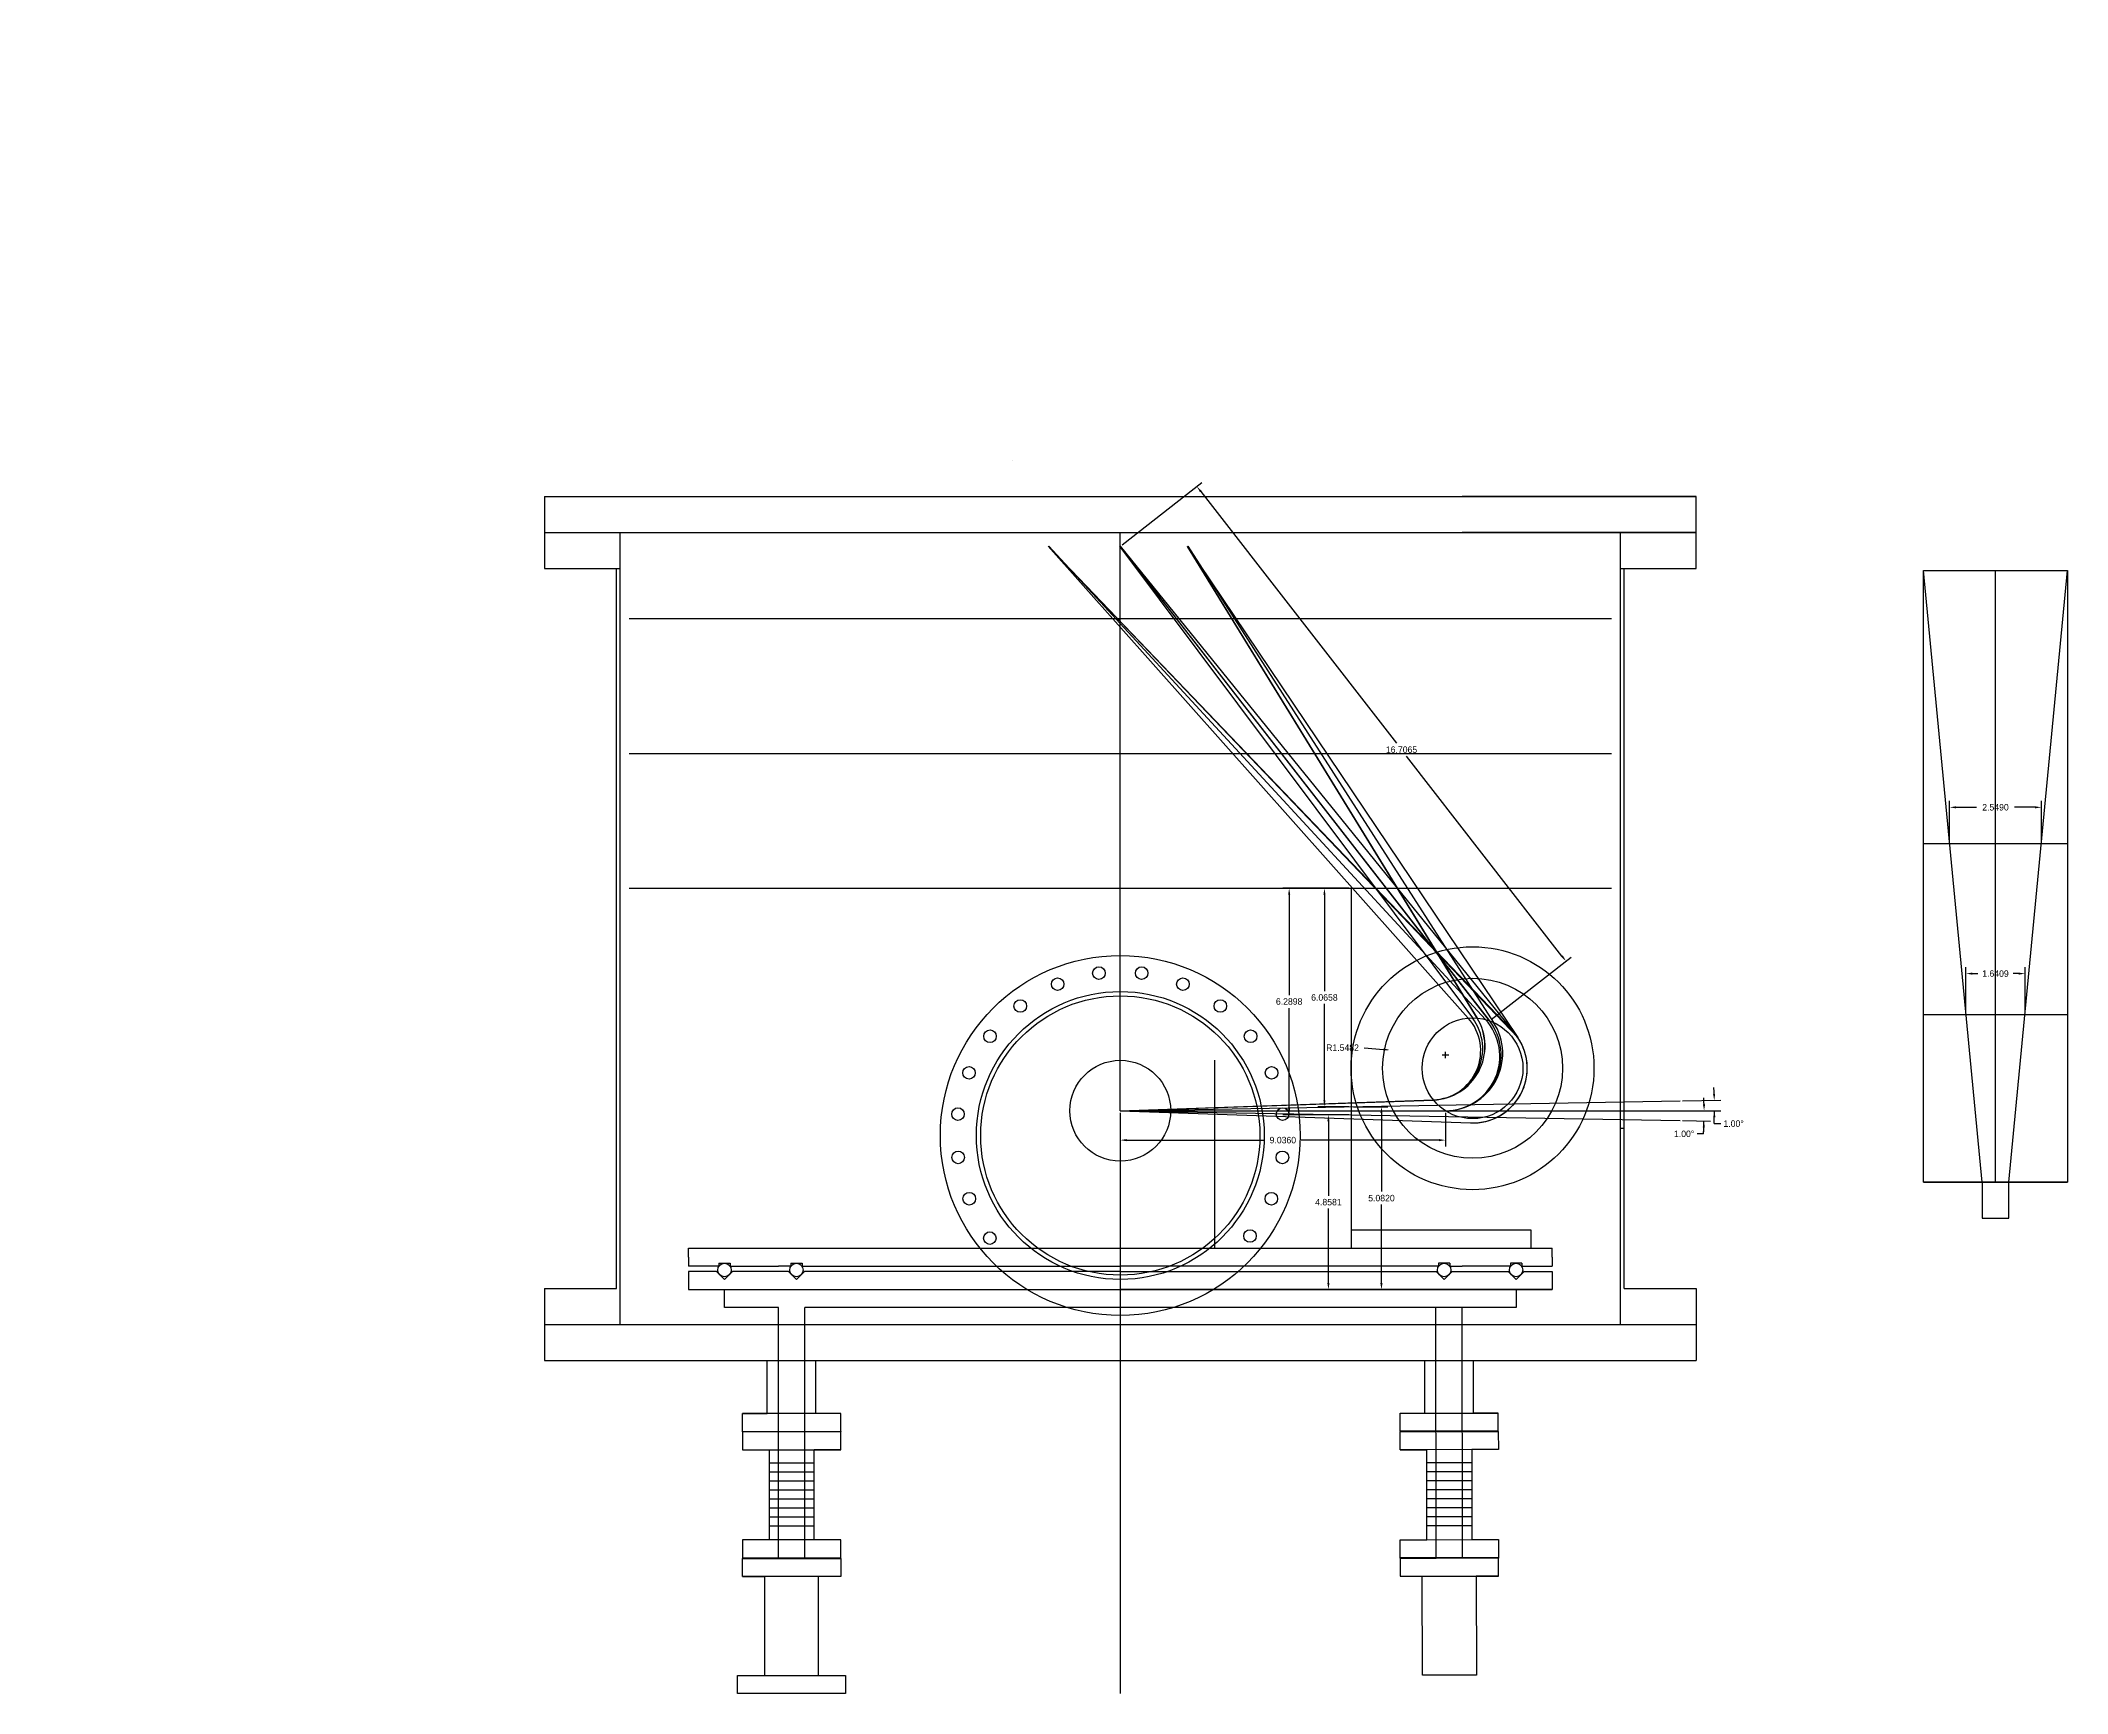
# Model space of a CAD drawing. Header units: inches. Extents: x -116 to 250, y -285 to 80.
# Drawn here: x -27.6 to 28.8, y -199.4 to -153.5 of the extents above; entities that cross this region are included whole.
import ezdxf

# ---------------------------------------------------------------- set-up
doc = ezdxf.new("R2010")
doc.units = ezdxf.units.IN
doc.header["$MEASUREMENT"] = 0
doc.layers.add('trajectories', color=3, linetype='Continuous')
doc.dimstyles.get("Standard").update_dxf_attribs({"dimtxt": 0.18, "dimasz": 0.18, "dimexe": 0.18, "dimexo": 0.0625, "dimgap": 0.09, "dimtad": 0, "dimtih": 1, "dimtoh": 1, "dimdec": 4, "dimzin": 0, "dimdsep": 46, "dimtxsty": 'Standard', "dimcen": 0.09, "dimadec": 0, "dimazin": 0, "dimtfac": 1, "dimtdec": 4, "dimtofl": 0, "dimtmove": 0, "dimatfit": 3, "dimfxl": 1, "dimtolj": 1, "dimtzin": 0, "dimarcsym": 0})

# ---------------------------------------------------------------- blocks, each defined once
blk = doc.blocks.new('*D66')
at = {"color": 0, "lineweight": -2, "transparency": 16777216}
for p, q in [((25.477, -175.761), (25.477, -174.636)), ((25.657, -174.816), (26.226, -174.816)), ((27.846, -174.816), (27.276, -174.816)), ((28.026, -175.761), (28.026, -174.636))]:
    blk.add_line(p, q, dxfattribs=at)
at = {"color": 0, "transparency": 16777216}
for points in [[(25.657, -174.786), (25.657, -174.846), (25.477, -174.816)], [(27.846, -174.786), (27.846, -174.846), (28.026, -174.816)]]:
    blk.add_solid(points, dxfattribs=at)
at = {"layer": 'Defpoints', "color": 0, "transparency": 16777216}
for p in [(25.477, -174.816), (25.477, -175.824), (28.026, -175.824), (17.991, -182.973), (18.937, -183.052), (2.429, -183.244), (2.429, -183.244), (8.844, -183.132), (11.465, -183.244), (9.687, -188.214), (13.429, -188.214)]:
    blk.add_point(p, dxfattribs=at)
at = {"layer": 'trajectories', "color": 0, "lineweight": -2, "transparency": 16777216}
for p, q in [((18.053, -182.972), (19.115, -182.953)), ((8.906, -183.132), (9.867, -183.132)), ((9.687, -183.312), (9.687, -185.493)), ((11.528, -183.244), (19.118, -183.244)), ((18.934, -183.604), (19.114, -183.604)), ((9.687, -188.034), (9.687, -185.853)), ((13.367, -188.214), (9.507, -188.214))]:
    blk.add_line(p, q, dxfattribs=at)
for start, end in [(1.6247, 2.2494), (358.7505, 360), (358.7506, 359.3753)]:
    blk.add_arc((2.429, -183.244), 16.509, start, end, dxfattribs=at)
at = {"layer": 'trajectories', "color": 0, "transparency": 16777216}
for points in [[(18.961, -182.776), (18.901, -182.777), (18.935, -182.956)], [(9.657, -183.312), (9.717, -183.312), (9.687, -183.132)], [(18.907, -183.424), (18.967, -183.424), (18.938, -183.244)], [(9.657, -188.034), (9.717, -188.034), (9.687, -188.214)]]:
    blk.add_solid(points, dxfattribs=at)
at = {"color": 0, "transparency": 16777216, "insert": (26.751, -174.816), "char_height": 0.18, "attachment_point": 5}
blk.add_mtext('\\A1;2.5490', dxfattribs=at)
at = {"layer": 'trajectories', "color": 0, "transparency": 16777216, "char_height": 0.18, "attachment_point": 5}
for s, insert in [('\\A1;1.00°', (19.474, -183.604)), ('\\A1;5.0820', (9.687, -185.673))]:
    blk.add_mtext(s, dxfattribs=dict(at, insert=insert))
blk = doc.blocks.new('*D67')
at = {"color": 0, "lineweight": -2, "transparency": 16777216}
for p, q in [((25.931, -180.511), (25.931, -179.256)), ((26.111, -179.436), (26.256, -179.436)), ((27.392, -179.436), (27.246, -179.436)), ((27.572, -180.511), (27.572, -179.256))]:
    blk.add_line(p, q, dxfattribs=at)
at = {"color": 0, "transparency": 16777216}
for points in [[(26.111, -179.406), (26.111, -179.466), (25.931, -179.436)], [(27.392, -179.406), (27.392, -179.466), (27.572, -179.436)]]:
    blk.add_solid(points, dxfattribs=at)
at = {"layer": 'Defpoints', "color": 0, "transparency": 16777216}
for p in [(25.931, -179.436), (25.931, -180.574), (27.572, -180.574), (2.429, -183.244), (2.429, -183.244), (11.465, -183.244), (17.991, -183.516), (18.652, -183.339)]:
    blk.add_point(p, dxfattribs=at)
at = {"layer": 'trajectories', "color": 0, "lineweight": -2, "transparency": 16777216}
for p, q in [((11.528, -183.244), (18.832, -183.244)), ((18.053, -183.517), (18.83, -183.531)), ((18.639, -183.887), (18.459, -183.887))]:
    blk.add_line(p, q, dxfattribs=at)
for start, end in [(0.6357, 1.2714), (357.7285, 359), (357.7286, 358.3643)]:
    blk.add_arc((2.429, -183.244), 16.223, start, end, dxfattribs=at)
at = {"layer": 'trajectories', "color": 0, "transparency": 16777216}
for points in [[(18.681, -183.064), (18.621, -183.064), (18.652, -183.244)], [(18.615, -183.707), (18.675, -183.708), (18.65, -183.527)]]:
    blk.add_solid(points, dxfattribs=at)
at = {"color": 0, "transparency": 16777216, "insert": (26.751, -179.436), "char_height": 0.18, "attachment_point": 5}
blk.add_mtext('\\A1;1.6409', dxfattribs=at)
at = {"layer": 'trajectories', "color": 0, "transparency": 16777216, "insert": (18.099, -183.887), "char_height": 0.18, "attachment_point": 5}
blk.add_mtext('\\A1;1.00°', dxfattribs=at)
blk = doc.blocks.new('*D70')
at = {"layer": 'Defpoints', "color": 0, "transparency": 16777216}
for p in [(-95.004, -15.875), (-94.198, -15.875), (-95.004, -22.448), (9.923, -181.559), (11.465, -181.696)]:
    blk.add_point(p, dxfattribs=at)
at = {"layer": 'trajectories', "color": 0, "lineweight": -2, "transparency": 16777216}
for p, q in [((-94.941, -15.875), (-94.018, -15.875)), ((-94.198, -16.055), (-94.198, -18.982)), ((-94.198, -22.268), (-94.198, -19.342)), ((-94.941, -22.448), (-94.018, -22.448)), ((9.205, -181.495), (9.744, -181.543)), ((11.375, -181.696), (11.555, -181.696)), ((11.465, -181.786), (11.465, -181.606))]:
    blk.add_line(p, q, dxfattribs=at)
at = {"layer": 'trajectories', "color": 0, "transparency": 16777216}
for points in [[(-94.228, -16.055), (-94.168, -16.055), (-94.198, -15.875)], [(-94.228, -22.268), (-94.168, -22.268), (-94.198, -22.448)], [(9.746, -181.513), (9.741, -181.573), (9.923, -181.559)]]:
    blk.add_solid(points, dxfattribs=at)
at = {"layer": 'trajectories', "color": 0, "transparency": 16777216, "char_height": 0.18, "attachment_point": 5}
for s, insert in [('\\A1;6.5729', (-94.198, -19.162)), ('\\A1;R1.5482', (8.605, -181.495))]:
    blk.add_mtext(s, dxfattribs=dict(at, insert=insert))
blk = doc.blocks.new('*D71')
at = {"layer": 'Defpoints', "color": 0, "transparency": 16777216}
for p in [(-95.004, -20.774), (-97.283, -22.448), (-95.004, -22.448), (2.429, -183.244), (11.465, -183.244), (11.465, -184.062)]:
    blk.add_point(p, dxfattribs=at)
at = {"layer": 'trajectories', "color": 0, "lineweight": -2, "transparency": 16777216}
for p, q in [((-97.283, -22.386), (-97.283, -20.594)), ((-97.103, -20.774), (-96.684, -20.774)), ((-95.184, -20.774), (-95.604, -20.774)), ((-95.004, -22.386), (-95.004, -20.594)), ((2.429, -183.307), (2.429, -184.242)), ((11.465, -183.307), (11.465, -184.242)), ((2.609, -184.062), (6.437, -184.062)), ((11.285, -184.062), (7.457, -184.062))]:
    blk.add_line(p, q, dxfattribs=at)
at = {"layer": 'trajectories', "color": 0, "transparency": 16777216}
for points in [[(-97.103, -20.744), (-97.103, -20.804), (-97.283, -20.774)], [(-95.184, -20.744), (-95.184, -20.804), (-95.004, -20.774)], [(2.609, -184.032), (2.609, -184.092), (2.429, -184.062)], [(11.285, -184.032), (11.285, -184.092), (11.465, -184.062)]]:
    blk.add_solid(points, dxfattribs=at)
at = {"layer": 'trajectories', "color": 0, "transparency": 16777216, "char_height": 0.18, "attachment_point": 5}
for s, insert in [('\\A1;2.2798', (-96.144, -20.774)), ('\\A1;9.0360', (6.947, -184.062))]:
    blk.add_mtext(s, dxfattribs=dict(at, insert=insert))
blk = doc.blocks.new('*D73')
at = {"layer": 'Defpoints', "color": 0, "transparency": 16777216}
for p in [(4.557, -165.903), (2.429, -167.558), (7.122, -177.066), (8.844, -177.066), (12.687, -180.745), (8.844, -183.356)]:
    blk.add_point(p, dxfattribs=at)
at = {"layer": 'trajectories', "color": 0, "lineweight": -2, "transparency": 16777216}
for p, q in [((2.478, -167.52), (4.699, -165.792)), ((4.668, -166.045), (10.105, -173.035)), ((14.704, -178.947), (10.385, -173.395)), ((8.781, -177.066), (6.942, -177.066)), ((7.122, -177.246), (7.122, -180.031)), ((12.736, -180.706), (14.957, -178.979)), ((7.122, -183.176), (7.122, -180.391)), ((8.781, -183.356), (6.942, -183.356))]:
    blk.add_line(p, q, dxfattribs=at)
at = {"layer": 'trajectories', "color": 0, "transparency": 16777216}
for points in [[(4.691, -166.026), (4.644, -166.063), (4.557, -165.903)], [(7.092, -177.246), (7.152, -177.246), (7.122, -177.066)], [(14.728, -178.929), (14.68, -178.966), (14.815, -179.09)], [(7.092, -183.176), (7.152, -183.176), (7.122, -183.356)]]:
    blk.add_solid(points, dxfattribs=at)
at = {"layer": 'trajectories', "color": 0, "transparency": 16777216, "char_height": 0.18, "attachment_point": 5}
for s, insert in [('\\A1;16.7065', (10.245, -173.215)), ('\\A1;6.2898', (7.122, -180.211))]:
    blk.add_mtext(s, dxfattribs=dict(at, insert=insert))
blk = doc.blocks.new('*D65')
at = {"layer": 'Defpoints', "color": 0, "transparency": 16777216}
for p in [(8.213, -183.356), (8.844, -183.356), (13.429, -188.214)]:
    blk.add_point(p, dxfattribs=at)
at = {"layer": 'trajectories', "color": 0, "lineweight": -2, "transparency": 16777216}
for p, q in [((8.781, -183.356), (8.033, -183.356)), ((8.213, -183.536), (8.213, -185.605)), ((8.213, -188.034), (8.213, -185.965)), ((13.367, -188.214), (8.033, -188.214))]:
    blk.add_line(p, q, dxfattribs=at)
at = {"layer": 'trajectories', "color": 0, "transparency": 16777216}
for points in [[(8.183, -183.536), (8.243, -183.536), (8.213, -183.356)], [(8.183, -188.034), (8.243, -188.034), (8.213, -188.214)]]:
    blk.add_solid(points, dxfattribs=at)
at = {"layer": 'trajectories', "color": 0, "transparency": 16777216, "insert": (8.213, -185.785), "char_height": 0.18, "attachment_point": 5}
blk.add_mtext('\\A1;4.8581', dxfattribs=at)
blk = doc.blocks.new('*D74')
at = {"layer": 'Defpoints', "color": 0, "transparency": 16777216}
for p in [(8.844, -177.066), (8.102, -183.132), (8.844, -183.132)]:
    blk.add_point(p, dxfattribs=at)
at = {"layer": 'trajectories', "color": 0, "lineweight": -2, "transparency": 16777216}
for p, q in [((8.781, -177.066), (7.922, -177.066)), ((8.102, -177.246), (8.102, -179.919)), ((8.102, -182.952), (8.102, -180.279)), ((8.781, -183.132), (7.922, -183.132))]:
    blk.add_line(p, q, dxfattribs=at)
at = {"layer": 'trajectories', "color": 0, "transparency": 16777216}
for points in [[(8.072, -177.246), (8.132, -177.246), (8.102, -177.066)], [(8.072, -182.952), (8.132, -182.952), (8.102, -183.132)]]:
    blk.add_solid(points, dxfattribs=at)
at = {"layer": 'trajectories', "color": 0, "transparency": 16777216, "insert": (8.102, -180.099), "char_height": 0.18, "attachment_point": 5}
blk.add_mtext('\\A1;6.0658', dxfattribs=at)

msp = doc.modelspace()

# ---------------------------------------------------------------- linework, layer by layer
for p, q in [((-0.5709, -165.18305), (-0.5709, -165.18305)), ((-13.5709, -166.18305), (-13.5709, -167.18305)), ((-13.5709, -166.18305), (18.4291, -166.18305)), ((-13.5709, -166.18305), (18.4291, -166.18305)), ((18.4291, -166.18305), (11.9291, -166.18305)), ((18.4291, -167.18305), (18.4291, -166.18305)), ((-13.5709, -167.18305), (-13.5709, -168.18305)), ((-13.5709, -167.18305), (18.4291, -167.18305)), ((-13.5709, -167.18305), (18.4291, -167.18305)), ((-13.5709, -167.18305), (18.4291, -167.18305)), ((-11.4709, -189.18305), (-11.4709, -167.18305)), ((2.4291, -177.7143), (2.4291, -167.18305)), ((18.4291, -167.18305), (11.9291, -167.18305)), ((16.3291, -189.18305), (16.3291, -167.18305)), ((16.3291, -184.96446), (16.3291, -167.18305)), ((18.4291, -168.18305), (18.4291, -167.18305)), ((2.4291, -183.24426), (2.4291, -167.55805)), ((-13.5709, -168.18305), (-11.4709, -168.18305)), ((-11.5709, -188.18305), (-11.5709, -168.18305)), ((16.3291, -168.18305), (18.4291, -168.18305)), ((16.4291, -188.18305), (16.4291, -168.18305)), ((26.37622, -185.23355), (24.75122, -168.23355)), ((26.75122, -185.23355), (26.75122, -168.23355)), ((27.12622, -185.23355), (28.75122, -168.23355)), ((-11.2209, -169.56646), (16.0791, -169.56646)), ((-11.2209, -173.31646), (16.0791, -173.31646)), ((24.75122, -175.82355), (28.75122, -175.82355)), ((-11.2209, -177.06646), (16.0791, -177.06646)), ((8.8435, -177.06646), (8.8435, -186.56646)), ((2.4291, -182.4643), (2.4291, -177.7143)), ((24.75122, -180.57355), (28.75122, -180.57355)), ((2.4291, -183.8705), (2.4291, -199.433)), ((16.3291, -183.72966), (16.42057, -183.73285)), ((24.75122, -185.23355), (28.75122, -185.23355)), ((-9.5709, -187.31646), (-9.5709, -187.06646)), ((-9.5709, -187.06646), (14.4291, -187.06646)), ((-9.5709, -187.31646), (-9.5709, -187.56646)), ((-8.72715, -187.56646), (-9.5709, -187.56646)), ((-8.72715, -187.4826), (-8.41465, -187.4826)), ((-8.72715, -187.4826), (-8.72715, -187.56646)), ((-8.41465, -187.4826), (-8.41465, -187.56646)), ((-8.41465, -187.56646), (-7.0709, -187.56646)), ((-6.72715, -187.56646), (-7.0709, -187.56646)), ((-6.72715, -187.4826), (-6.41465, -187.4826)), ((-6.72715, -187.4826), (-6.72715, -187.56646)), ((-6.41465, -187.4826), (-6.41465, -187.56646)), ((-6.41465, -187.56646), (2.4291, -187.56646)), ((11.27285, -187.56646), (2.4291, -187.56646)), ((11.27285, -187.4826), (11.27285, -187.56646)), ((11.58535, -187.4826), (11.27285, -187.4826)), ((11.58535, -187.4826), (11.58535, -187.56646)), ((11.58535, -187.56646), (11.9291, -187.56646)), ((13.27285, -187.56646), (11.9291, -187.56646)), ((13.27285, -187.4826), (13.27285, -187.56646)), ((13.58535, -187.4826), (13.27285, -187.4826)), ((13.58535, -187.4826), (13.58535, -187.56646)), ((13.58535, -187.56646), (14.4291, -187.56646)), ((14.4291, -187.31646), (14.4291, -187.06646)), ((14.4291, -187.31646), (14.4291, -187.56646)), ((-8.79187, -187.7143), (-9.5709, -187.7143)), ((-9.5709, -187.7143), (-9.5709, -188.2143)), ((-8.5709, -187.93527), (-8.79187, -187.7143)), ((-8.34993, -187.7143), (-8.5709, -187.93527)), ((-7.0709, -187.7143), (-8.34993, -187.7143)), ((-6.79187, -187.7143), (-7.0709, -187.7143)), ((-6.5709, -187.93527), (-6.79187, -187.7143)), ((-6.34993, -187.7143), (-6.5709, -187.93527)), ((2.4291, -187.7143), (-6.34993, -187.7143)), ((2.4291, -187.7143), (11.20813, -187.7143)), ((11.20813, -187.7143), (11.4291, -187.93527)), ((11.4291, -187.93527), (11.65007, -187.7143)), ((11.65007, -187.7143), (11.9291, -187.7143)), ((11.9291, -187.7143), (13.20813, -187.7143)), ((13.20813, -187.7143), (13.4291, -187.93527)), ((13.4291, -187.93527), (13.65007, -187.7143)), ((13.65007, -187.7143), (14.4291, -187.7143)), ((14.4291, -187.7143), (14.4291, -188.2143)), ((-13.5709, -188.18305), (-11.5709, -188.18305)), ((-13.5709, -188.18305), (-13.5709, -189.18305)), ((-9.5709, -188.2143), (-7.0709, -188.2143)), ((-9.5709, -188.2143), (14.4291, -188.2143)), ((-8.5709, -188.7143), (-8.5709, -188.2143)), ((-8.5709, -188.2143), (13.4291, -188.2143)), ((-7.0709, -188.2143), (2.4291, -188.2143)), ((13.4291, -188.2143), (2.4291, -188.2143)), ((11.9291, -188.2143), (2.4291, -188.2143)), ((14.4291, -188.2143), (11.9291, -188.2143)), ((13.4291, -188.2143), (13.4291, -188.7143)), ((16.4291, -188.18305), (18.4291, -188.18305)), ((18.4291, -188.18305), (18.4291, -189.18305)), ((-13.5709, -189.18305), (-7.0709, -189.18305)), ((-13.5709, -189.18305), (-7.0709, -189.18305)), ((-13.5709, -189.18305), (-13.5709, -190.18305)), ((-11.4709, -189.18305), (-8.5709, -189.18305)), ((-7.0709, -188.7143), (-8.5709, -188.7143)), ((-8.5709, -189.18305), (-7.0709, -189.18305)), ((-7.0709, -195.683), (-7.0709, -188.7143)), ((-7.0709, -189.18305), (-6.3409, -189.18305)), ((-6.3409, -195.683), (-6.3409, -188.7143)), ((13.4291, -188.7143), (-6.3409, -188.7143)), ((-6.3409, -189.18305), (11.20275, -189.18305)), ((-6.3409, -189.18305), (11.20275, -189.18305)), ((11.20719, -195.67691), (11.20242, -188.70821)), ((11.20275, -189.18305), (11.93275, -189.18305)), ((11.93719, -195.6764), (11.93242, -188.7077)), ((11.93275, -189.18305), (18.4291, -189.18305)), ((11.93275, -189.18305), (18.4291, -189.18305)), ((18.4291, -189.18305), (18.4291, -190.18305)), ((-13.5709, -190.18305), (18.4291, -190.18305)), ((-7.3834, -191.65175), (-7.3834, -190.18305)), ((-6.0284, -191.65175), (-6.0284, -190.18305)), ((10.89189, -191.64588), (10.89094, -190.17718)), ((12.24689, -191.64494), (12.24594, -190.17624)), ((-5.3409, -191.65175), (-8.0709, -191.65175)), ((-8.0709, -191.65175), (-7.3834, -191.65175)), ((-8.0709, -192.15175), (-8.0709, -191.65175)), ((-5.3409, -191.65175), (-6.0284, -191.65175)), ((-5.3409, -192.15175), (-5.3409, -191.65175)), ((10.20439, -191.64635), (12.93439, -191.64446)), ((10.20439, -191.64635), (10.89189, -191.64588)), ((10.20474, -192.14635), (10.20439, -191.64635)), ((12.93439, -191.64446), (12.24689, -191.64494)), ((12.93474, -192.14446), (12.93439, -191.64446)), ((-8.0709, -192.15175), (-5.3409, -192.15175)), ((-8.0709, -192.16738), (-8.0709, -192.15175)), ((-5.3409, -192.16738), (-8.0709, -192.16738)), ((-8.0709, -192.16738), (-8.0709, -192.66738)), ((-5.3409, -192.15175), (-5.3409, -192.16738)), ((-5.3409, -192.66738), (-5.3409, -192.16738)), ((12.93474, -192.14446), (10.20474, -192.14635)), ((10.20474, -192.14635), (10.20475, -192.16198)), ((10.20475, -192.16198), (12.93475, -192.16008)), ((10.2051, -192.66198), (10.20475, -192.16198)), ((12.93475, -192.16008), (12.93474, -192.14446)), ((12.93475, -192.16008), (12.9351, -192.66008)), ((-8.0709, -192.66738), (-5.3409, -192.66738)), ((-8.0709, -192.66738), (-7.3309, -192.66738)), ((-7.3309, -192.66738), (-7.3309, -195.16738)), ((-7.3309, -193.02906), (-6.0809, -193.02906)), ((-7.3309, -193.02906), (-6.0809, -193.02906)), ((-5.3409, -192.66738), (-6.0809, -192.66738)), ((-6.0809, -195.16738), (-6.0809, -192.66738)), ((12.9351, -192.66008), (10.2051, -192.66198)), ((10.2051, -192.66198), (10.9451, -192.66147)), ((10.94684, -195.16146), (10.9451, -192.66147)), ((12.19535, -193.02228), (10.94535, -193.02315)), ((12.19535, -193.02228), (10.94535, -193.02315)), ((12.9351, -192.66008), (12.1951, -192.6606)), ((12.1951, -192.6606), (12.19684, -195.1606)), ((-7.3309, -193.27906), (-6.0809, -193.27906)), ((-7.3309, -193.52906), (-6.0809, -193.52906)), ((12.19552, -193.27228), (10.94552, -193.27315)), ((12.1957, -193.52228), (10.9457, -193.52315)), ((-7.3309, -193.77906), (-6.0809, -193.77906)), ((-7.3309, -194.02906), (-6.0809, -194.02906)), ((-7.3309, -194.27906), (-6.0809, -194.27906)), ((-7.3309, -194.27906), (-6.0809, -194.27906)), ((12.19587, -193.77228), (10.94587, -193.77315)), ((12.19604, -194.02228), (10.94604, -194.02315)), ((12.19622, -194.27228), (10.94622, -194.27315)), ((12.19622, -194.27228), (10.94622, -194.27315)), ((-7.3309, -194.52906), (-6.0809, -194.52906)), ((-7.3309, -194.52906), (-6.0809, -194.52906)), ((-7.3309, -194.77906), (-6.0809, -194.77906)), ((12.19639, -194.52228), (10.94639, -194.52315)), ((12.19639, -194.52228), (10.94639, -194.52315)), ((12.19657, -194.77228), (10.94657, -194.77315)), ((-7.3309, -195.16738), (-8.0709, -195.16738)), ((-8.0709, -195.16738), (-8.0709, -195.66738)), ((-6.0809, -195.16738), (-7.3309, -195.16738)), ((-5.3409, -195.16738), (-6.0809, -195.16738)), ((-5.3409, -195.66738), (-5.3409, -195.16738)), ((10.20684, -195.16198), (10.94684, -195.16146)), ((10.20718, -195.66198), (10.20684, -195.16198)), ((10.94684, -195.16146), (12.19684, -195.1606)), ((12.19684, -195.1606), (12.93683, -195.16008)), ((12.93683, -195.16008), (12.93718, -195.66008)), ((-8.0709, -195.66738), (-5.3409, -195.66738)), ((-8.0709, -195.66738), (-8.0709, -195.683)), ((-8.0709, -195.683), (-5.3409, -195.683)), ((-8.0709, -196.183), (-8.0709, -195.683)), ((-8.0709, -195.683), (-7.0709, -195.683)), ((-5.3409, -195.683), (-6.3409, -195.683)), ((-5.3409, -195.683), (-5.3409, -195.66738)), ((-5.3409, -195.683), (-5.3409, -196.183)), ((12.93718, -195.66008), (10.20718, -195.66198)), ((10.20719, -195.6776), (10.20718, -195.66198)), ((12.93719, -195.67571), (10.20719, -195.6776)), ((10.20719, -195.6776), (11.20719, -195.67691)), ((10.20719, -195.6776), (10.20754, -196.1776)), ((12.93719, -195.67571), (11.93719, -195.6764)), ((12.93718, -195.66008), (12.93719, -195.67571)), ((12.93754, -196.17571), (12.93719, -195.67571)), ((-5.3409, -196.183), (-8.0709, -196.183)), ((-8.0709, -196.183), (-7.4559, -196.183)), ((-7.4559, -196.183), (-7.4559, -198.933)), ((-5.3409, -196.183), (-5.9559, -196.183)), ((-5.9559, -198.933), (-5.9559, -196.183)), ((10.20754, -196.1776), (12.93754, -196.17571)), ((10.20754, -196.1776), (10.82254, -196.17718)), ((10.82445, -198.92718), (10.82254, -196.17718)), ((12.93754, -196.17571), (12.32254, -196.17613)), ((12.32254, -196.17613), (12.32445, -198.92613)), ((-7.4559, -198.933), (-5.9559, -198.933)), ((12.32445, -198.92613), (10.82445, -198.92718))]:
    msp.add_line(p, q)
for points in [[(24.75122, -168.23355), (28.75122, -168.23355), (28.75122, -185.23355), (24.75122, -185.23355)], [(26.37622, -186.23355), (27.12622, -186.23355), (27.12622, -185.23355), (26.37622, -185.23355)], [(8.8435, -187.06646), (13.8435, -187.06646), (13.8435, -186.56646), (8.8435, -186.56646)], [(-8.2059, -198.933), (-5.2059, -198.933), (-5.2059, -199.433), (-8.2059, -199.433)]]:
    msp.add_lwpolyline(points, close=True)
for centre, radius in [((2.4291, -183.93305), 5), ((12.2185, -182.06426), 3.375), ((0.68789, -179.7294), 0.175), ((1.83521, -179.42198), 0.175), ((3.023, -179.42198), 0.175), ((4.17031, -179.7294), 0.175), ((12.2185, -182.06426), 2.5), ((2.4291, -183.93305), 4), ((2.4291, -183.93305), 3.88), ((-0.35121, -180.33624), 0.175), ((5.20941, -180.33624), 0.175), ((-1.1911, -181.17613), 0.175), ((6.0493, -181.17613), 0.175), ((2.4291, -183.24426), 1.4), ((-1.77455, -182.19184), 0.175), ((6.63275, -182.19184), 0.175), ((-2.08197, -183.33916), 0.175), ((6.94018, -183.33916), 0.175), ((-2.07599, -184.54246), 0.175), ((6.93419, -184.54246), 0.175), ((-1.76857, -185.68978), 0.175), ((6.62677, -185.68978), 0.175), ((-1.19599, -186.78419), 0.175), ((6.03374, -186.72462), 0.175), ((-8.5709, -187.6701), 0.1875), ((-6.5709, -187.6701), 0.1875), ((11.4291, -187.6701), 0.1875), ((13.4291, -187.6701), 0.1875)]:
    msp.add_circle(centre, radius)
at = {"layer": 'trajectories'}
for p, q in [((0.42425, -167.55805), (13.31663, -181.01196)), ((0.42748, -167.55805), (12.09833, -180.66942)), ((0.4441, -167.55805), (12.57509, -180.71043)), ((2.403, -167.55805), (12.21664, -180.66426)), ((2.41812, -167.55805), (12.68664, -180.74485)), ((2.4291, -167.55805), (13.4005, -181.10713)), ((4.28827, -167.55805), (13.48025, -181.21502)), ((4.28913, -167.55805), (12.34497, -180.66998)), ((4.30325, -167.55805), (12.80417, -180.79265)), ((5.0541, -187.06646), (5.0541, -181.84426)), ((2.4291, -183.24426), (11.12665, -182.94053)), ((2.4291, -183.24426), (17.99066, -182.97263)), ((2.4291, -183.24426), (11.46511, -183.24426)), ((2.4291, -183.24426), (12.16542, -183.58426)), ((2.4291, -183.24426), (17.99066, -183.51589))]:
    msp.add_line(p, q, dxfattribs=at)
for points in [[(2.4291, -183.24426), (12.16542, -183.58426, 0.61245863), (13.48025, -181.21502), (0.42425, -167.55805)], [(2.4291, -183.24426), (11.46511, -183.24426, 0.62431012), (12.68664, -180.74485), (2.4291, -167.55805)], [(2.4291, -183.24426), (11.13423, -182.94989, 0.56948537), (12.34497, -180.66998), (4.29816, -167.57275)]]:
    msp.add_lwpolyline(points, format="xyb", dxfattribs=at)
msp.add_circle((12.2185, -182.06426), 1.4, dxfattribs=at)
for centre, radius, start, end in [((11.07696, -181.51763), 1.42377, 272, 36.825059), ((11.07461, -181.45048), 1.49096, 272, 31.56615), ((11.07461, -181.58066), 1.37053, 272.492983, 41.673296), ((11.46511, -181.73422), 1.51004, 270, 42.686639), ((11.46511, -181.69605), 1.5482, 270, 37.907802), ((11.46511, -181.65276), 1.5915, 270, 32.71367), ((12.2185, -182.06426), 1.52093, 268, 43.779011)]:
    msp.add_arc(centre, radius, start, end, dxfattribs=at)

# ---------------------------------------------------------------- dimensions: what is measured, and where the dimension line sits
for base, p1, p2, picture, middle in [((25.47673, -174.81648), (28.0257, -175.82355), (25.47673, -175.82355), '*D66', (26.75122, -174.81648)), ((25.93077, -179.43629), (27.57166, -180.57355), (25.93077, -180.57355), '*D67', (26.75122, -179.43629))]:
    dim = msp.add_linear_dim(base=base, p1=p1, p2=p2, dimstyle='Standard')
    dim.commit()
    dim.dimension.update_dxf_attribs({"geometry": picture, "text_midpoint": middle})
dim = msp.add_radius_dim(center=(11.46511, -181.69605), mpoint=(9.923, -181.55878), dimstyle='Standard', dxfattribs=at)
dim.commit()
dim.dimension.update_dxf_attribs({"geometry": '*D70', "text_midpoint": (9.20473, -181.49485), "dimtype": 164})
dim = msp.add_linear_dim(base=(11.46511, -184.06151), p1=(2.4291, -183.24426), p2=(11.46511, -183.24426), dimstyle='Standard', dxfattribs=at)
dim.commit()
dim.dimension.update_dxf_attribs({"geometry": '*D71', "text_midpoint": (6.9471, -184.06151)})
for base, p1, p2, angle, middle, dimtype in [((4.557102, -165.902755), (12.686642, -180.744847), (2.429101, -167.558052), 127.878082, (10.244871, -173.214785), 161), ((7.12214, -177.06646), (8.8435, -183.35622), (8.8435, -177.06646), 90, (7.12214, -180.21134), 160)]:
    dim = msp.add_linear_dim(base=base, p1=p1, p2=p2, angle=angle, dimstyle='Standard', dxfattribs=at)
    dim.commit()
    dim.dimension.update_dxf_attribs({"geometry": '*D73', "text_midpoint": middle, "dimtype": dimtype})
for base, p1, p2, picture, middle in [((9.68676, -188.2143), (8.8435, -183.13229), (13.4291, -188.2143), '*D66', (9.68676, -185.6733)), ((8.10245, -183.13229), (8.8435, -177.06646), (8.8435, -183.13229), '*D74', (8.10245, -180.09938)), ((8.21256, -183.35622), (13.4291, -188.2143), (8.8435, -183.35622), '*D65', (8.21256, -185.78526))]:
    dim = msp.add_linear_dim(base=base, p1=p1, p2=p2, angle=90, dimstyle='Standard', dxfattribs=at)
    dim.commit()
    dim.dimension.update_dxf_attribs({"geometry": picture, "text_midpoint": middle})
for base, line1, line2, picture, middle in [((18.93672, -183.05217), ((2.4291, -183.24426), (17.99066, -182.97263)), ((2.4291, -183.24426), (11.46511, -183.24426)), '*D66', (19.47392, -183.60424)), ((18.65177, -183.33864), ((2.4291, -183.24426), (11.46511, -183.24426)), ((2.4291, -183.24426), (17.99066, -183.51589)), '*D67', (18.0993, -183.88724))]:
    dim = msp.add_angular_dim_2l(base=base, line1=line1, line2=line2, dimstyle='Standard', override={"dimadec": 2}, dxfattribs=at)
    dim.commit()
    dim.dimension.update_dxf_attribs({"geometry": picture, "text_midpoint": middle})

doc.saveas('drawing.dxf')
